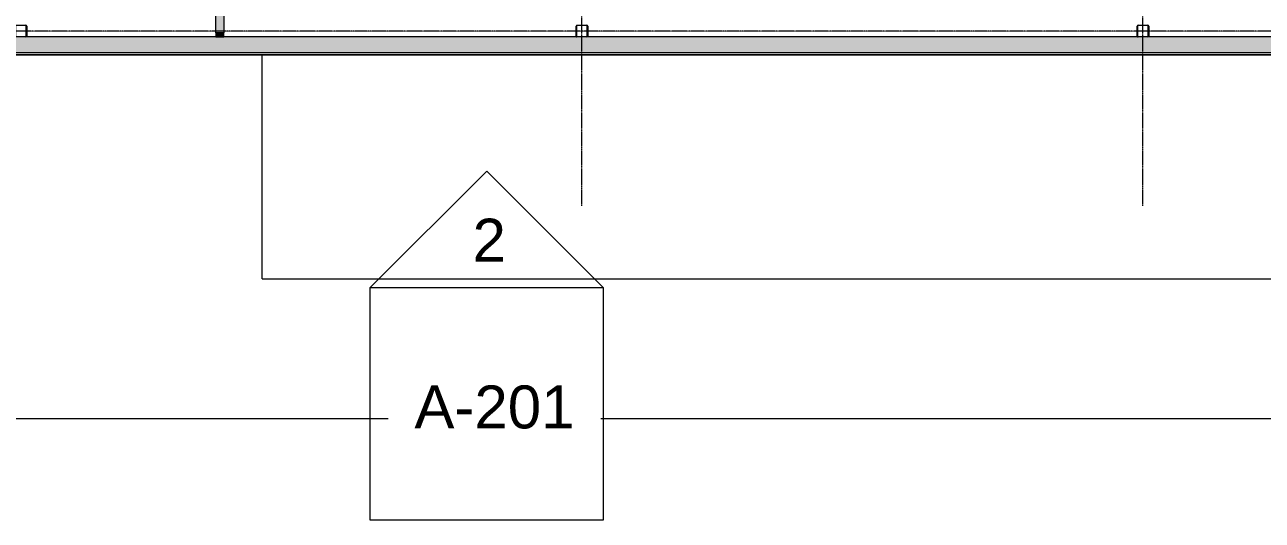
# Model space of a CAD drawing. Header units: inches. Extents: x 22011 to 32682, y -23296 to -20170.
# Drawn here: x 23954 to 24592, y -23010 to -22755 of the extents above; entities that cross this region are included whole.
import ezdxf

# ---------------------------------------------------------------- set-up
doc = ezdxf.new("R2010")
doc.units = ezdxf.units.IN
doc.header["$MEASUREMENT"] = 0
doc.linetypes.add('Grid Line 1_2_', pattern=[0.875, 0.5, -0.125, 0.125, -0.125])
for name, color, linetype, lineweight in [('A-GLAZ-CWMG', 51, 'Continuous', 9), ('A-ROOF', 132, 'Continuous', 9), ('A-SITE-ROAD', 130, 'Continuous', 9), ('A-SITE-SWLK', 140, 'Continuous', 9), ('C-TOPO', 7, 'Continuous', 9), ('G-ANNO-SYMB', 111, 'Continuous', 9), ('S-BEAM', 12, 'Continuous', 9), ('S-COLS', 52, 'Continuous', 9), ('S-GRID', 1, 'Continuous', 9)]:
    doc.layers.add(name, color=color, linetype=linetype, lineweight=lineweight)
doc.styles.add('Arial_1', font='arial.ttf', dxfattribs={"height": 22.129491})

# ---------------------------------------------------------------- blocks, each defined once
blk = doc.blocks.new('HSS-Hollow Structural Section-Column - HSS6X6X1_4-556719-Roof Plan')
at = {"layer": 'S-COLS'}
h = blk.add_hatch(color=256, dxfattribs=at)
h.paths.add_polyline_path([(-2.77, 2.94), (-2.94, 2.77), (-3, 2.53), (-2.74, 2.65)], flags=0)
h.paths.add_polyline_path([(-2.53, 3), (-2.77, 2.94), (-2.65, 2.74)], flags=0)
h.paths.add_polyline_path([(2.53, 3), (-2.53, 3), (-2.53, 2.77), (2.53, 2.77)], flags=0)
h.paths.add_polyline_path([(2.77, 2.94), (2.74, 2.65), (3, 2.53), (2.94, 2.77)], flags=0)
h.paths.add_polyline_path([(2.53, 3), (2.65, 2.74), (2.77, 2.94)], flags=0)
h.paths.add_polyline_path([(2.94, -2.77), (2.65, -2.74), (2.53, -3), (2.77, -2.94)], flags=0)
h.paths.add_polyline_path([(3, -2.53), (2.74, -2.65), (2.94, -2.77)], flags=0)
h.paths.add_polyline_path([(3, 2.53), (2.77, 2.53), (2.77, -2.53), (3, -2.53)], flags=0)
h.paths.add_polyline_path([(-2.94, -2.77), (-2.77, -2.94), (-2.53, -3), (-2.65, -2.74)], flags=0)
h.paths.add_polyline_path([(-3, -2.53), (-2.94, -2.77), (-2.74, -2.65)], flags=0)
h.paths.add_polyline_path([(-3, 2.53), (-3, -2.53), (-2.77, -2.53), (-2.77, 2.53)], flags=0)
h.paths.add_polyline_path([(2.53, -2.77), (-2.53, -2.77), (-2.53, -3), (2.53, -3)], flags=0)
for p, q in [((-3, -2.53), (-3, 2.53)), ((-2.77, 2.53), (-2.77, -2.53)), ((-2.53, 3), (2.53, 3)), ((2.53, 2.77), (-2.53, 2.77)), ((2.77, -2.53), (2.77, 2.53)), ((3, 2.53), (3, -2.53)), ((-2.53, -2.77), (2.53, -2.77)), ((2.53, -3), (-2.53, -3))]:
    blk.add_line(p, q, dxfattribs=at)
for centre, radius, start, end in [((-2.53, 2.53), 0.466, 90, 180), ((-2.53, 2.53), 0.233, 90, 180), ((2.53, 2.53), 0.466, 360, 90), ((2.53, 2.53), 0.233, 0, 90), ((-2.53, -2.53), 0.466, 180, 270), ((-2.53, -2.53), 0.233, 180, 270), ((2.53, -2.53), 0.466, 270, 360), ((2.53, -2.53), 0.233, 270, 360)]:
    blk.add_arc(centre, radius, start, end, dxfattribs=at)
blk = doc.blocks.new('Girt_C - 8_D-560233-Roof Plan')
at = {"layer": 'S-BEAM'}
for points in [[(25964.93, -22768.87), (25982.39, -22768.87), (25982.39, -22761.24), (22504.39, -22761.24), (22504.28, -22765.05), (22496.39, -22765.05), (22496.39, -22761.24), (22381.39, -22761.24), (22381.39, -22768.87), (25898.44, -22768.87)], [(25982.39, -22769.05), (25982.39, -22768.87), (22381.39, -22768.87), (22381.39, -22769.05), (25964.93, -22769.05)]]:
    blk.add_hatch(color=256, dxfattribs=at).paths.add_polyline_path(points, flags=0)
h = blk.add_hatch(color=256, dxfattribs=at)
h.paths.add_polyline_path([(25978.58, -22761.24), (25978.39, -22761.05), (22504.39, -22761.11), (22504.39, -22761.24), (25964.93, -22761.24)], flags=0)
h.paths.add_polyline_path([(22473.77, -22761.24), (22496.39, -22761.24), (22496.39, -22761.05), (22385.34, -22761.11), (22385.2, -22761.24), (22440.52, -22761.24)], flags=0)
for p, q in [((24238.86, -22761.05), (23954.92, -22761.05)), ((24527.86, -22761.05), (24243.92, -22761.05)), ((24816.86, -22761.05), (24532.92, -22761.05)), ((22381.39, -22769.05), (25982.39, -22769.05))]:
    blk.add_line(p, q, dxfattribs=at)
blk = doc.blocks.new('Rectangular Mullion - Rectangular Mullion 1-477733-Roof Plan')
at = {"layer": 'A-GLAZ-CWMG'}
blk.add_hatch(color=256, dxfattribs=at).paths.add_polyline_path([(0, -0.75), (-2, -0.75), (-2, 3.25), (0, 3.25)], flags=0)
for p, q in [((-2, -0.75), (-2, 3.25)), ((-2, 3.25), (0, 3.25)), ((0, 3.25), (0, -0.75)), ((0, -0.75), (-2, -0.75))]:
    blk.add_line(p, q, dxfattribs=at)
blk = doc.blocks.new('Rectangular Mullion - Rectangular Mullion 1-477730-Roof Plan')
at = {"layer": 'A-GLAZ-CWMG'}
h = blk.add_hatch(color=256, dxfattribs=at)
h.paths.add_polyline_path([(24052.89, -22759.05), (24056.89, -22759.05), (24056.89, -22742.64), (24052.89, -22742.64), (24052.89, -22743.56)], flags=0)
h.paths.add_polyline_path([(24052.89, -22734.23), (24056.89, -22734.23), (24056.89, -22729.95), (24052.89, -22729.95)], flags=0)
for p, q in [((24052.89, -22734.23), (24052.89, -22729.95)), ((24056.89, -22729.95), (24056.89, -22734.23)), ((24052.89, -22759.05), (24052.89, -22742.64)), ((24056.89, -22742.64), (24056.89, -22759.05)), ((24056.89, -22759.05), (24052.89, -22759.05))]:
    blk.add_line(p, q, dxfattribs=at)
blk = doc.blocks.new('Elevation - Detail Number-93309-Roof Plan')
at = {"layer": 'G-ANNO-SYMB'}
for p, q in [((-0.25, -0.25), (-0.25, 0.25)), ((-0.25, 0.25), (0.25, 0.25)), ((0.25, 0.25), (0.25, -0.25)), ((0.25, -0.25), (-0.25, -0.25))]:
    blk.add_line(p, q, dxfattribs=at)
blk = doc.blocks.new('Elevation - Detail Number-93036-Roof Plan')
at = {"layer": 'G-ANNO-SYMB'}
for p, q in [((0, 0.25), (-0.25, 0)), ((0.25, 0), (0, 0.25)), ((-0.25, 0), (0.25, 0))]:
    blk.add_line(p, q, dxfattribs=at)

msp = doc.modelspace()

# ---------------------------------------------------------------- linework, layer by layer
at = {"layer": 'A-ROOF'}
msp.add_line((22190.93, -22770.34), (26276.68, -22770.34), dxfattribs=at)
at = {"layer": 'A-SITE-ROAD'}
msp.add_line((23510.74, -22957.94), (26363.92, -22957.94), dxfattribs=at)
at = {"layer": 'A-SITE-SWLK'}
for q in [(24076.7, -22770.34), (25987.28, -22885.94)]:
    msp.add_line((24076.7, -22885.94), q, dxfattribs=at)
at = {"layer": 'C-TOPO'}
msp.add_line((25987.68, -22770.34), (23483.26, -22770.34), dxfattribs=at)
at = {"layer": 'S-GRID', "linetype": 'Grid Line 1_2_'}
for p, q in [((24241.39, -22848.21), (24241.39, -20313.23)), ((24530.39, -22848.21), (24530.39, -20313.23)), ((26336.79, -22758.05), (22138.68, -22758.05))]:
    msp.add_line(p, q, dxfattribs=at)

# ---------------------------------------------------------------- block references
at = {"layer": 'A-GLAZ-CWMG'}
msp.add_blockref('Rectangular Mullion - Rectangular Mullion 1-477730-Roof Plan', (0, 0), dxfattribs=at)
at = {"layer": 'A-GLAZ-CWMG', "extrusion": (0, 0, -1), "rotation": 269.9999999999996}
msp.add_blockref('Rectangular Mullion - Rectangular Mullion 1-477733-Roof Plan', (-24056.14, -22761.05), dxfattribs=at)
at = {"layer": 'G-ANNO-SYMB', "xscale": 239.9999999999998, "yscale": 239.9999999999998, "zscale": 239.9999999999998}
for name, p in [('Elevation - Detail Number-93036-Roof Plan', (24192.36, -22890.41)), ('Elevation - Detail Number-93309-Roof Plan', (24192.36, -22950.41))]:
    msp.add_blockref(name, p, dxfattribs=at)
at = {"layer": 'S-BEAM'}
msp.add_blockref('Girt_C - 8_D-560233-Roof Plan', (0, 0), dxfattribs=at)
at = {"layer": 'S-COLS', "rotation": 180}
for p in [(23952.39, -22758.05), (24241.39, -22758.05), (24530.39, -22758.05)]:
    msp.add_blockref('HSS-Hollow Structural Section-Column - HSS6X6X1_4-556719-Roof Plan', p, dxfattribs=at)

# ---------------------------------------------------------------- next in the draw order: texts
at = {"layer": 'G-ANNO-SYMB', "attachment_point": 2, "line_spacing_factor": 0.938532, "style": 'Arial_1', "bg_fill": 3, "box_fill_scale": 1.25, "bg_fill_color": 0, "bg_fill_transparency": 0}
for s, insert, char_height, width in [('2', (24193.65, -22854.85), 22.13, 20.52), ('A-201', (24196.35, -22940.88), 22.129, 98.28)]:
    msp.add_mtext(s, dxfattribs=dict(at, insert=insert, char_height=char_height, width=width))

doc.saveas('drawing.dxf')
